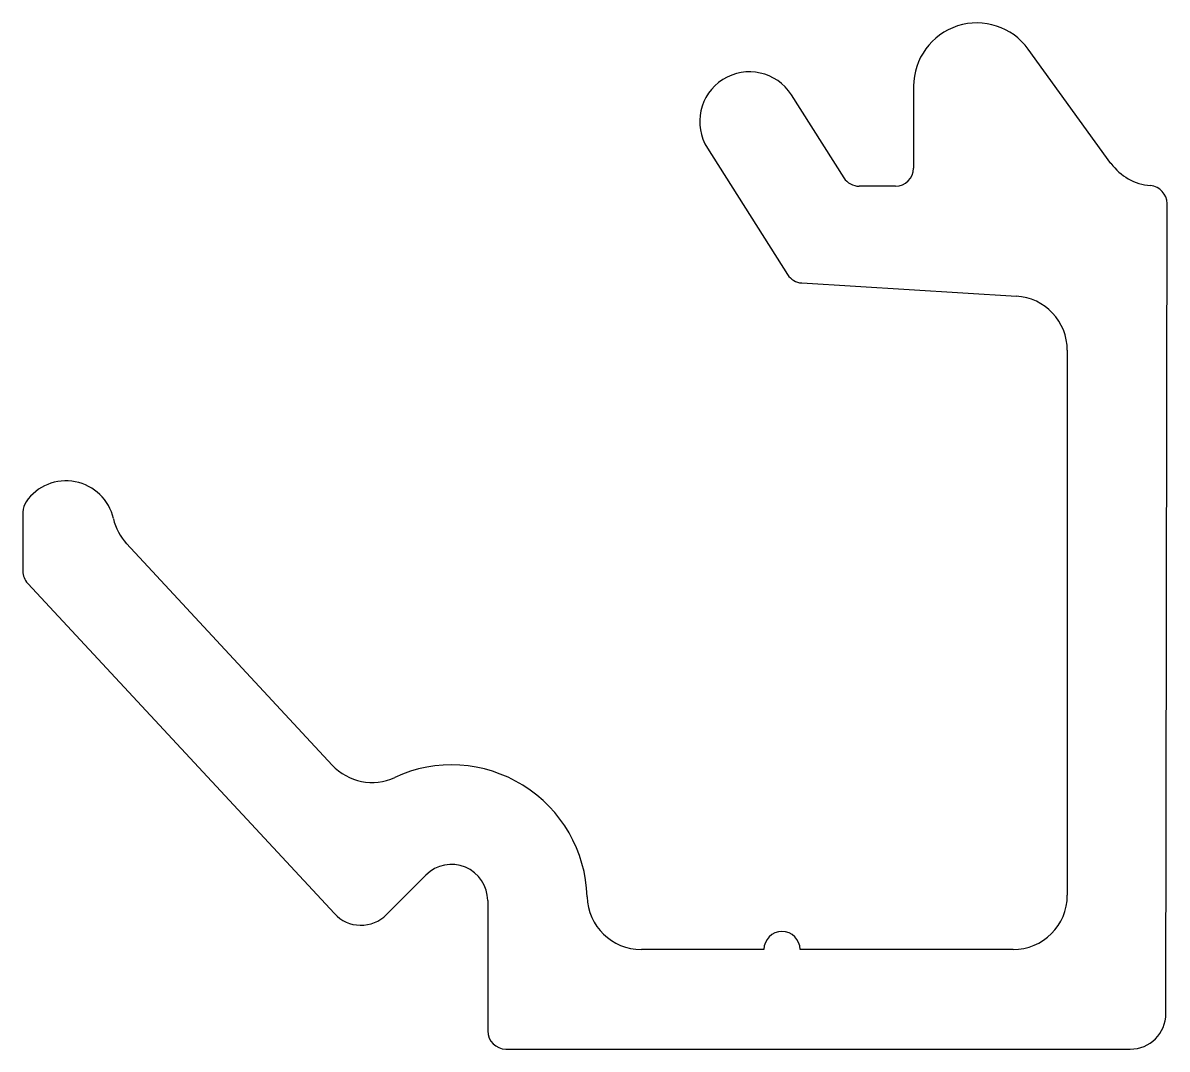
# Model space of a CAD drawing. Extents: x 4.7 to 20.8, y 4 to 18.4.
import ezdxf

# ---------------------------------------------------------------- set-up
doc = ezdxf.new("R2010")
doc.units = 0
doc.layers.get('0').update_dxf_attribs({"linetype": 'CONTINUOUS'})

msp = doc.modelspace()

# ---------------------------------------------------------------- linework, layer by layer
for p, q in [((20.015, 16.419), (18.852, 18.024)), ((16.262, 16.216), (15.522, 17.381)), ((17.241, 17.504), (17.24, 16.352)), ((14.341, 16.631), (15.469, 14.855)), ((16.985, 16.098), (16.476, 16.098)), ((20.787, 4.474), (20.805, 15.852)), ((15.668, 14.738), (18.685, 14.554)), ((19.401, 13.792), (19.401, 6.136)), ((4.718, 11.52), (4.718, 10.691)), ((9.067, 7.965), (6.176, 11.076)), ((4.786, 10.518), (9.098, 5.878)), ((9.83, 5.864), (10.385, 6.419)), ((11.253, 6.06), (11.253, 4.229)), ((15.136, 5.373), (13.413, 5.373)), ((18.638, 5.373), (15.644, 5.373)), ((11.507, 3.974), (20.287, 3.974))]:
    msp.add_line(p, q)
for centre, radius, start, end in [((18.131, 17.502), 0.89, 35.9268, 179.9071), ((14.932, 17.006), 0.699, 32.4188, 212.4188), ((20.633, 16.867), 0.763, 215.9268, 265.3276), ((16.985, 16.352), 0.254, 270, 359.9071), ((16.476, 16.352), 0.254, 212.4188, 270), ((20.55, 15.853), 0.254, 359.9167, 85.3276), ((15.684, 14.992), 0.254, 212.4188, 266.5035), ((18.638, 13.792), 0.763, 0, 86.5035), ((5.325, 11.276), 0.683, 12.765, 145.3026), ((4.972, 11.52), 0.254, 145.3026, 180), ((6.735, 11.595), 0.763, 192.765, 222.8978), ((4.972, 10.691), 0.254, 180, 222.8978), ((9.626, 8.484), 0.763, 222.8978, 294.7623), ((10.744, 6.06), 1.907, 1.6372, 114.7623), ((10.744, 6.06), 0.509, 360, 135), ((13.413, 6.136), 0.763, 181.6372, 270), ((18.638, 6.136), 0.763, 270, 0), ((9.47, 6.224), 0.509, 222.8978, 315), ((15.39, 5.373), 0.254, 0, 180), ((20.287, 4.474), 0.5, 270, 359.9167), ((11.507, 4.229), 0.254, 180, 270)]:
    msp.add_arc(centre, radius, start, end)

doc.saveas('drawing.dxf')
